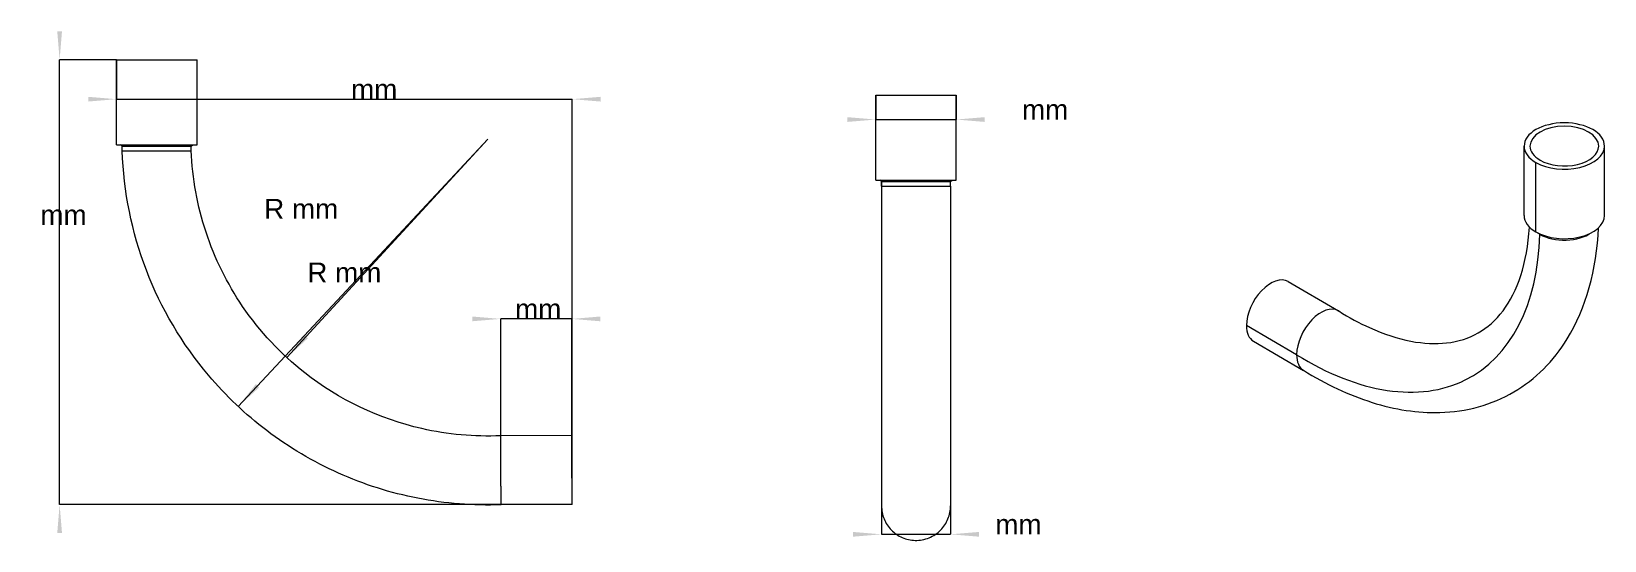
# Model space of a CAD drawing. Extents: x 7 to 284, y 105 to 195.
import ezdxf
from ezdxf.enums import TextEntityAlignment as Align

# ---------------------------------------------------------------- set-up
doc = ezdxf.new("R2010")
doc.units = 0
doc.layers.get('0').update_dxf_attribs({"linetype": 'CONTINUOUS'})
for name, color, linetype in [('Dimension', 7, 'CONTINUOUS'), ('Dimension001', 7, 'CONTINUOUS'), ('Dimension002', 7, 'CONTINUOUS'), ('Dimension003', 7, 'CONTINUOUS'), ('Dimension004', 7, 'CONTINUOUS'), ('Dimension005', 7, 'CONTINUOUS'), ('Dimension006', 7, 'CONTINUOUS'), ('ProjItem', 7, 'CONTINUOUS'), ('ProjItem001', 7, 'CONTINUOUS'), ('ProjItem003', 7, 'CONTINUOUS')]:
    doc.layers.add(name, color=color, linetype=linetype)
doc.styles.get("Standard").update_dxf_attribs({"font": 'arial.ttf'})
doc.dimstyles.get("Standard").update_dxf_attribs({"dimscale": 0, "dimtxt": 2.5, "dimasz": 2.5, "dimexe": 1.25, "dimexo": 0.625, "dimtad": 1, "dimtxsty": 'STANDARD', "dimcen": 2.5, "dimazin": 3, "dimtfac": 1, "dimtmove": 0, "dimatfit": 3})

# ---------------------------------------------------------------- blocks, each defined once
blk = doc.blocks.new('*Dimension')
at = {"color": 0}
blk.add_solid([(55.3495, 140.716), (54.7364, 141.28), (51.6565, 137.319)], dxfattribs=at)
at = {"layer": 'Dimension'}
blk.add_line((87.0403, 175.757), (51.6565, 137.319), dxfattribs=at)
blk.add_text('R mm', height=3.5, dxfattribs=at).set_placement((61.7714, 150.533), align=Align.CENTER)
blk = doc.blocks.new('*Dimension001')
at = {"color": 0}
blk.add_solid([(46.8057, 132.085), (46.1968, 132.654), (43.0877, 128.716)], dxfattribs=at)
at = {"layer": 'Dimension001'}
blk.add_line((87.0403, 175.757), (43.0877, 128.716), dxfattribs=at)
blk.add_text('R mm', height=3.5, dxfattribs=at).set_placement((54.1826, 161.735), align=Align.CENTER)
blk = doc.blocks.new('*Dimension002')
at = {"color": 0}
for points in [[(84.304, 144.542), (84.304, 143.709), (89.304, 144.125)], [(106.804, 144.542), (106.804, 143.709), (101.804, 144.125)]]:
    blk.add_solid(points, dxfattribs=at)
at = {"layer": 'Dimension002'}
for p, q in [((89.304, 123.562), (89.304, 144.125)), ((101.804, 144.125), (89.304, 144.125)), ((101.804, 123.612), (101.804, 144.125))]:
    blk.add_line(p, q, dxfattribs=at)
blk.add_text(' mm', height=3.5, dxfattribs=at).set_placement((95.2126, 144.125), align=Align.CENTER)
blk = doc.blocks.new('*Dimension003')
at = {"color": 0}
for points in [[(11.2463, 194.682), (12.0796, 194.682), (11.663, 189.682)], [(11.2463, 106.469), (12.0796, 106.469), (11.663, 111.469)]]:
    blk.add_solid(points, dxfattribs=at)
at = {"layer": 'Dimension003'}
for p, q in [((21.6903, 189.682), (11.663, 189.682)), ((11.663, 111.469), (11.663, 189.682)), ((101.852, 111.469), (11.663, 111.469))]:
    blk.add_line(p, q, dxfattribs=at)
blk.add_text(' mm', height=3.5, dxfattribs=at).set_placement((11.663, 160.659), align=Align.CENTER)
blk = doc.blocks.new('*Dimension004')
at = {"color": 0}
for points in [[(16.6903, 182.356), (16.6903, 183.189), (21.6903, 182.772)], [(106.852, 182.356), (106.852, 183.189), (101.852, 182.772)]]:
    blk.add_solid(points, dxfattribs=at)
at = {"layer": 'Dimension004'}
for p, q in [((21.6903, 189.682), (21.6903, 182.772)), ((21.6903, 182.772), (101.852, 182.772)), ((101.852, 111.469), (101.852, 182.772))]:
    blk.add_line(p, q, dxfattribs=at)
blk.add_text(' mm', height=3.5, dxfattribs=at).set_placement((66.3472, 182.772), align=Align.CENTER)
blk = doc.blocks.new('*Dimension005')
at = {"color": 0}
for points in [[(150.3, 178.775), (150.3, 179.608), (155.3, 179.192)], [(174.45, 178.775), (174.45, 179.608), (169.45, 179.192)]]:
    blk.add_solid(points, dxfattribs=at)
at = {"layer": 'Dimension005'}
for p, q in [((155.3, 183.469), (155.3, 179.192)), ((169.45, 183.469), (169.45, 179.192)), ((155.3, 179.192), (169.45, 179.192))]:
    blk.add_line(p, q, dxfattribs=at)
blk.add_text(' mm', height=3.5, dxfattribs=at).set_placement((184.419, 179.192), align=Align.CENTER)
blk = doc.blocks.new('*Dimension006')
at = {"color": 0}
for points in [[(151.304, 105.816), (151.304, 106.649), (156.304, 106.233)], [(173.447, 105.816), (173.447, 106.649), (168.447, 106.233)]]:
    blk.add_solid(points, dxfattribs=at)
at = {"layer": 'Dimension006'}
for p, q in [((156.304, 111.233), (156.304, 106.233)), ((168.447, 111.233), (168.447, 106.233)), ((156.304, 106.233), (168.447, 106.233))]:
    blk.add_line(p, q, dxfattribs=at)
blk.add_text(' mm', height=3.5, dxfattribs=at).set_placement((179.721, 106.233), align=Align.CENTER)

msp = doc.modelspace()

# ---------------------------------------------------------------- linework, layer by layer
at = {"layer": 'ProjItem'}
for p, q in [((155.3, 168.517), (155.3, 183.469)), ((169.45, 168.517), (169.45, 183.469)), ((156.304, 168.267), (156.006, 168.517)), ((156.304, 167.489), (156.304, 168.267)), ((168.447, 168.267), (168.745, 168.517)), ((168.447, 167.489), (168.447, 168.267))]:
    msp.add_line(p, q, dxfattribs=at)
for points, degree, knots in [([(155.3, 183.469), (155.478, 183.469), (156.001, 183.469), (156.844, 183.469), (157.964, 183.469), (159.306, 183.469), (160.801, 183.469), (162.375, 183.469), (163.95, 183.469), (165.445, 183.469), (166.787, 183.469), (167.907, 183.469), (168.75, 183.469), (169.273, 183.469), (169.45, 183.469)], 1, [0, 0, 0.224399, 0.448799, 0.673198, 0.897598, 1.122, 1.3464, 1.5708, 1.7952, 2.0196, 2.24399, 2.46839, 2.69279, 2.91719, 3.14159, 3.14159]), ([(155.3, 168.517), (155.478, 168.517), (156.001, 168.517), (156.844, 168.517), (157.964, 168.517), (159.306, 168.517), (160.801, 168.517), (162.375, 168.517), (163.95, 168.517), (165.445, 168.517), (166.787, 168.517), (167.907, 168.517), (168.75, 168.517), (169.273, 168.517), (169.45, 168.517)], 1, [0, 0, 0.224399, 0.448799, 0.673198, 0.897598, 1.122, 1.3464, 1.5708, 1.7952, 2.0196, 2.24399, 2.46839, 2.69279, 2.91719, 3.14159, 3.14159]), ([(168.447, 168.267), (168.454, 168.271), (167.887, 168.275), (166.888, 168.278), (165.75, 168.282), (164.05, 168.284), (162.339, 168.284), (160.653, 168.284), (158.985, 168.282), (157.863, 168.278), (156.866, 168.275), (156.299, 168.271), (156.304, 168.267)], 3, [0, 0, 0, 0, 0.23369, 0.23369, 0.23369, 0.502192, 0.502192, 0.502192, 0.766893, 0.766893, 0.766893, 1, 1, 1, 1]), ([(156.304, 168.267), (156.459, 168.267), (156.909, 168.267), (157.633, 168.267), (158.594, 168.267), (159.744, 168.267), (161.026, 168.267), (162.375, 168.267), (163.725, 168.267), (165.007, 168.267), (166.157, 168.267), (167.118, 168.267), (167.842, 168.267), (168.292, 168.267), (168.447, 168.267)], 1, [0.00183084, 0.00183084, 0.225969, 0.450107, 0.674245, 0.898383, 1.12252, 1.34666, 1.5708, 1.79493, 2.01907, 2.24321, 2.46735, 2.69149, 2.91562, 3.13976, 3.13976]), ([(156.304, 167.489), (156.456, 167.489), (156.905, 167.489), (157.629, 167.489), (158.59, 167.489), (159.741, 167.489), (161.024, 167.489), (162.375, 167.489), (163.726, 167.489), (165.01, 167.489), (166.161, 167.489), (167.122, 167.489), (167.845, 167.489), (168.294, 167.489), (168.447, 167.489)], 1, [0, 0, 0.224399, 0.448799, 0.673198, 0.897598, 1.122, 1.3464, 1.5708, 1.7952, 2.0196, 2.24399, 2.46839, 2.69279, 2.91719, 3.14159, 3.14159]), ([(156.304, 167.489), (156.304, 160.961), (156.304, 154.541), (156.304, 148.311), (156.304, 142.349), (156.304, 136.731), (156.304, 131.528), (156.304, 126.805), (156.304, 122.622), (156.304, 119.033), (156.304, 116.082), (156.304, 113.806), (156.304, 112.236), (156.304, 111.389), (156.304, 111.278)], 1, [3.17686, 3.17686, 3.28935, 3.40183, 3.51432, 3.62681, 3.73929, 3.85178, 3.96426, 4.07675, 4.18923, 4.30172, 4.4142, 4.52669, 4.63917, 4.75166, 4.75166]), ([(168.447, 167.489), (168.447, 161.152), (168.447, 154.832), (168.447, 148.891), (168.447, 142.947), (168.447, 137.38), (168.447, 132.481), (168.447, 127.579), (168.447, 123.343), (168.447, 119.994), (168.447, 116.643), (168.447, 114.178), (168.447, 112.748), (168.447, 111.74), (168.447, 111.235), (168.447, 111.233)], 3, [0, 0, 0, 0, 0.125, 0.125, 0.125, 0.25, 0.25, 0.25, 0.375, 0.375, 0.375, 0.5, 0.5, 0.5, 1, 1, 1, 1]), ([(156.304, 111.233), (156.304, 110.447), (156.459, 109.661), (156.757, 108.933), (157.055, 108.206), (157.496, 107.537), (158.048, 106.977), (158.593, 106.423), (159.247, 105.974), (159.961, 105.666), (160.674, 105.356), (161.448, 105.186), (162.226, 105.167), (163.059, 105.146), (163.895, 105.299), (164.667, 105.614), (165.438, 105.927), (166.144, 106.402), (166.725, 106.999), (167.27, 107.558), (167.706, 108.224), (168, 108.948), (168.294, 109.671), (168.447, 110.452), (168.447, 111.233)], 3, [0, 0, 0, 0, 0.125, 0.125, 0.125, 0.25, 0.25, 0.25, 0.375, 0.375, 0.375, 0.5, 0.5, 0.5, 0.625, 0.625, 0.625, 0.75, 0.75, 0.75, 0.875, 0.875, 0.875, 1, 1, 1, 1])]:
    msp.add_open_spline(points, degree=degree, knots=knots, dxfattribs=at)
for points in [[(156.304, 168.267), (156.304, 168.267)], [(156.304, 168.267), (156.304, 167.489)], [(156.304, 168.267), (156.304, 168.267)], [(168.447, 168.267), (168.447, 168.267)]]:
    msp.add_open_spline(points, degree=1, dxfattribs=at)
at = {"layer": 'ProjItem001'}
for p, q in [((269.398, 162.316), (269.398, 174.525)), ((283.548, 162.316), (283.548, 174.525)), ((271.471, 159.428), (271.471, 171.637)), ((272.18, 158.999), (272.18, 159.069)), ((227.864, 150.697), (236.703, 145.553)), ((229.356, 137.827), (220.517, 142.971)), ((221.756, 140.202), (230.571, 135.072))]:
    msp.add_line(p, q, dxfattribs=at)
for centre, major_axis, ratio, start_param, end_param in [((276.473, 174.525), (7.075, 0), 0.57735, 0, 3.14159), ((276.473, 174.525), (6.0475, 0), 0.57735, 0, 3.14159), ((276.473, 174.525), (7.075, 0), 0.57735, 3.14159, 3.92699), ((276.473, 174.525), (6.0475, 0), 0.57735, 3.14159, 3.92699), ((276.473, 174.525), (7.075, 0), 0.57735, 3.92699, 0), ((276.473, 174.525), (6.0475, 0), 0.57735, 3.92699, 0), ((276.473, 162.316), (7.075, 0), 0.57735, 3.14159, 3.92699), ((276.473, 162.316), (7.075, 0), 0.57735, 3.92699, 0), ((230.974, 184.467), (29.1556, -50.499), 0.57735, -0.824646, -5.53304), ((276.473, 161.477), (6.0713, 0), 0.57735, 3.82082, 3.92699), ((276.473, 161.477), (6.0713, 0), 0.57735, 3.92699, 5.60396), ((224.81, 145.45), (-3.0538, -5.2473), 0.575037, 3.14159, 5.49978), ((233.649, 140.306), (-3.0538, -5.2473), 0.575037, 3.14159, 5.49978), ((233.649, 140.306), (-3.0538, -5.2473), 0.575037, 3.12309, 3.14159), ((224.81, 145.45), (-3.0538, -5.2473), 0.575037, 5.49978, 0), ((233.649, 140.306), (-3.0538, -5.2473), 0.575037, 5.49978, 6.26714)]:
    msp.add_ellipse(centre, major_axis=major_axis, ratio=ratio, start_param=start_param, end_param=end_param, dxfattribs=at)
for points, knots in [([(230.547, 135.087), (234.535, 132.615), (238.59, 130.706), (242.625, 129.441), (246.66, 128.175), (250.673, 127.553), (254.552, 127.658), (256.891, 127.722), (259.179, 128.05), (261.37, 128.654), (263.561, 129.257), (265.654, 130.135), (267.596, 131.273), (269.492, 132.383), (271.243, 133.741), (272.813, 135.309), (274.384, 136.876), (275.773, 138.654), (276.969, 140.6), (280.306, 146.035), (282.12, 152.755), (282.494, 160.171)], [0, 0, 0, 0, 0.125, 0.125, 0.125, 0.25, 0.25, 0.25, 0.375, 0.375, 0.375, 0.5, 0.5, 0.5, 0.625, 0.625, 0.625, 0.75, 0.75, 0.75, 0.986796, 0.986796, 0.986796, 0.986796]), ([(236.758, 145.52), (238.588, 144.374), (240.407, 143.394), (242.183, 142.589), (244.723, 141.437), (247.178, 140.646), (249.457, 140.208), (251.738, 139.769), (253.844, 139.682), (255.728, 139.893), (257.841, 140.132), (259.68, 140.731), (261.313, 141.658), (262.953, 142.592), (264.406, 143.869), (265.686, 145.567), (266.936, 147.227), (268.01, 149.306), (268.813, 151.78), (269.616, 154.251), (270.147, 157.118), (270.343, 160.277)], [0, 0, 0, 0, 0.2, 0.2, 0.2, 0.3, 0.3, 0.3, 0.4, 0.4, 0.4, 0.6, 0.6, 0.6, 0.8, 0.8, 0.8, 0.893794, 0.893794, 0.893794, 0.987588, 0.987588, 0.987588, 0.987588])]:
    msp.add_open_spline(points, degree=3, knots=knots, dxfattribs=at)
msp.add_open_spline([(272.181, 159.069), (272.18, 158.999)], degree=1, dxfattribs=at)
at = {"layer": 'ProjItem003'}
for p, q in [((21.6903, 174.729), (21.6903, 189.682)), ((35.8403, 174.729), (35.8403, 189.682)), ((22.6735, 174.496), (22.3961, 174.729)), ((22.694, 174.479), (22.6735, 174.496)), ((22.694, 173.702), (22.694, 174.479)), ((34.8365, 174.479), (35.1345, 174.729)), ((34.8365, 173.702), (34.8365, 174.479)), ((101.804, 123.612), (89.304, 123.562)), ((101.852, 111.469), (89.3526, 111.419))]:
    msp.add_line(p, q, dxfattribs=at)
for points, degree, knots in [([(21.6903, 189.682), (21.8677, 189.682), (22.3909, 189.682), (23.2338, 189.682), (24.3541, 189.682), (25.6955, 189.682), (27.1909, 189.682), (28.7653, 189.682), (30.3396, 189.682), (31.835, 189.682), (33.1765, 189.682), (34.2967, 189.682), (35.1396, 189.682), (35.6629, 189.682), (35.8403, 189.682)], 1, [1.5708, 1.5708, 1.7952, 2.0196, 2.24399, 2.46839, 2.69279, 2.91719, 3.14159, 3.36599, 3.59039, 3.81479, 4.03919, 4.26359, 4.48799, 4.71239, 4.71239]), ([(21.6903, 174.729), (21.8677, 174.729), (22.3909, 174.729), (23.2338, 174.729), (24.3541, 174.729), (25.6955, 174.729), (27.1909, 174.729), (28.7653, 174.729), (30.3396, 174.729), (31.835, 174.729), (33.1765, 174.729), (34.2967, 174.729), (35.1396, 174.729), (35.6629, 174.729), (35.8403, 174.729)], 1, [1.5708, 1.5708, 1.7952, 2.0196, 2.24399, 2.46839, 2.69279, 2.91719, 3.14159, 3.36599, 3.59039, 3.81479, 4.03919, 4.26359, 4.48799, 4.71239, 4.71239]), ([(28.7542, 174.479), (27.2661, 174.484), (25.7852, 174.488), (24.6827, 174.491), (23.9923, 174.493), (23.4478, 174.494), (23.1049, 174.495), (22.8187, 174.496), (22.6749, 174.496), (22.6735, 174.496)], 3, [0, 0, 0, 0, 0.23369, 0.23369, 0.23369, 0.379613, 0.379613, 0.379613, 0.500291, 0.500291, 0.500291, 0.500291]), ([(22.694, 174.479), (22.7321, 174.479), (22.8459, 174.479), (23.0339, 174.479), (23.2939, 174.479), (23.6225, 174.479), (24.0156, 174.479), (24.4683, 174.479), (24.9749, 174.479), (25.5291, 174.479), (26.1239, 174.479), (26.7518, 174.479), (27.405, 174.479), (28.0752, 174.479), (28.7542, 174.479)], 1, [1.5708, 1.5708, 1.68287, 1.79493, 1.907, 2.01907, 2.13114, 2.24321, 2.35528, 2.46735, 2.57942, 2.69149, 2.80355, 2.91562, 3.02769, 3.13976, 3.13976]), ([(28.7542, 174.479), (29.4348, 174.479), (30.107, 174.479), (30.7622, 174.479), (31.3923, 174.479), (31.9893, 174.479), (32.5457, 174.479), (33.0544, 174.479), (33.509, 174.479), (33.9038, 174.479), (34.2339, 174.479), (34.495, 174.479), (34.6839, 174.479), (34.7983, 174.479), (34.8365, 174.479)], 1, [3.13976, 3.13976, 3.25209, 3.36442, 3.47675, 3.58908, 3.70141, 3.81374, 3.92608, 4.03841, 4.15074, 4.26307, 4.3754, 4.48773, 4.60006, 4.71239, 4.71239]), ([(22.694, 173.702), (22.8462, 173.702), (23.2953, 173.702), (24.0186, 173.702), (24.9799, 173.702), (26.1311, 173.702), (27.4143, 173.702), (28.7653, 173.702), (30.1162, 173.702), (31.3995, 173.702), (32.5506, 173.702), (33.512, 173.702), (34.2353, 173.702), (34.6843, 173.702), (34.8365, 173.702)], 1, [1.5708, 1.5708, 1.7952, 2.0196, 2.24399, 2.46839, 2.69279, 2.91719, 3.14159, 3.36599, 3.59039, 3.81479, 4.03919, 4.26359, 4.48799, 4.71239, 4.71239]), ([(89.3526, 111.419), (84.4555, 111.243), (79.5384, 111.628), (74.7287, 112.566), (69.9188, 113.502), (65.2166, 114.991), (60.744, 116.993), (56.2709, 118.994), (52.0278, 121.508), (48.1245, 124.471), (44.3552, 127.331), (40.9029, 130.608), (37.8508, 134.223), (33.216, 139.708), (29.51, 145.977), (26.9384, 152.682), (24.3623, 159.385), (22.9208, 166.524), (22.694, 173.702)], 3, [0, 0, 0, 0, 0.145008, 0.145008, 0.145008, 0.290016, 0.290016, 0.290016, 0.435025, 0.435025, 0.435025, 0.575033, 0.575033, 0.575033, 0.787516, 0.787516, 0.787516, 1, 1, 1, 1]), ([(89.304, 123.562), (84.6461, 123.359), (79.9615, 123.784), (75.4163, 124.822), (67.9275, 126.525), (60.8281, 129.91), (54.7896, 134.655), (50.5814, 137.955), (46.8855, 141.907), (43.874, 146.327), (41.1311, 150.348), (38.9548, 154.756), (37.4297, 159.378), (35.9028, 164.001), (35.027, 168.838), (34.8365, 173.702)], 3, [0, 0, 0, 0, 0.170004, 0.170004, 0.170004, 0.45001, 0.45001, 0.45001, 0.645015, 0.645015, 0.645015, 0.822507, 0.822507, 0.822507, 1, 1, 1, 1]), ([(89.3526, 111.419), (89.3519, 111.571), (89.3502, 112.02), (89.3473, 112.744), (89.3434, 113.705), (89.3388, 114.856), (89.3337, 116.139), (89.3283, 117.49), (89.3229, 118.841), (89.3177, 120.125), (89.3131, 121.276), (89.3093, 122.237), (89.3064, 122.96), (89.3046, 123.409), (89.304, 123.562)], 1, [1.5708, 1.5708, 1.7952, 2.0196, 2.24399, 2.46839, 2.69279, 2.91719, 3.14159, 3.36599, 3.59039, 3.81479, 4.03919, 4.26359, 4.48799, 4.71239, 4.71239]), ([(101.852, 111.469), (101.852, 111.621), (101.85, 112.07), (101.847, 112.794), (101.843, 113.755), (101.839, 114.906), (101.834, 116.189), (101.828, 117.54), (101.823, 118.891), (101.818, 120.175), (101.813, 121.326), (101.809, 122.287), (101.806, 123.01), (101.805, 123.459), (101.804, 123.612)], 1, [1.5708, 1.5708, 1.7952, 2.0196, 2.24399, 2.46839, 2.69279, 2.91719, 3.14159, 3.36599, 3.59039, 3.81479, 4.03919, 4.26359, 4.48799, 4.71239, 4.71239])]:
    msp.add_open_spline(points, degree=degree, knots=knots, dxfattribs=at)
msp.add_open_spline([(22.6735, 174.496), (22.6701, 174.496), (23.1391, 174.495), (23.9819, 174.493)], degree=3, dxfattribs=at)

# ---------------------------------------------------------------- dimensions: what is measured, and where the dimension line sits
at = {"layer": 'Dimension'}
dim = msp.add_radius_dim(center=(87.0403, 175.757), mpoint=(51.6565, 137.319), text='R mm', dimstyle='STANDARD', dxfattribs=at)
dim.commit()
dim.dimension.update_dxf_attribs({"geometry": '*Dimension', "text_midpoint": (61.7714, 150.533)})
at = {"layer": 'Dimension001'}
dim = msp.add_radius_dim(center=(87.0403, 175.757), mpoint=(43.0877, 128.716), text='R mm', dimstyle='STANDARD', dxfattribs=at)
dim.commit()
dim.dimension.update_dxf_attribs({"geometry": '*Dimension001', "text_midpoint": (54.1826, 161.735)})
at = {"layer": 'Dimension002'}
dim = msp.add_linear_dim(base=(95.2126, 144.125), p1=(101.804, 123.612), p2=(89.304, 123.562), text=' mm', dimstyle='STANDARD', dxfattribs=at)
dim.commit()
dim.dimension.update_dxf_attribs({"geometry": '*Dimension002', "text_midpoint": (95.1926, 139.125)})
at = {"layer": 'Dimension003'}
dim = msp.add_linear_dim(base=(11.663, 160.659), p1=(101.852, 111.469), p2=(21.6903, 189.682), angle=90, text=' mm', dimstyle='STANDARD', dxfattribs=at)
dim.commit()
dim.dimension.update_dxf_attribs({"geometry": '*Dimension003', "text_midpoint": (15.1547, 157.08)})
at = {"layer": 'Dimension004'}
dim = msp.add_linear_dim(base=(66.3472, 182.772), p1=(21.6903, 189.682), p2=(101.852, 111.469), text=' mm', dimstyle='STANDARD', dxfattribs=at)
dim.commit()
dim.dimension.update_dxf_attribs({"geometry": '*Dimension004', "text_midpoint": (62.8555, 186.351)})
at = {"layer": 'Dimension005'}
dim = msp.add_linear_dim(base=(184.419, 179.192), p1=(155.3, 183.469), p2=(169.45, 183.469), text=' mm', dimstyle='STANDARD', dxfattribs=at)
dim.commit()
dim.dimension.update_dxf_attribs({"geometry": '*Dimension005', "text_midpoint": (184.419, 184.192)})
at = {"layer": 'Dimension006'}
dim = msp.add_linear_dim(base=(179.721, 106.233), p1=(156.304, 111.233), p2=(168.447, 111.233), text=' mm', dimstyle='STANDARD', dxfattribs=at)
dim.commit()
dim.dimension.update_dxf_attribs({"geometry": '*Dimension006', "text_midpoint": (179.721, 111.233)})

doc.saveas('drawing.dxf')
